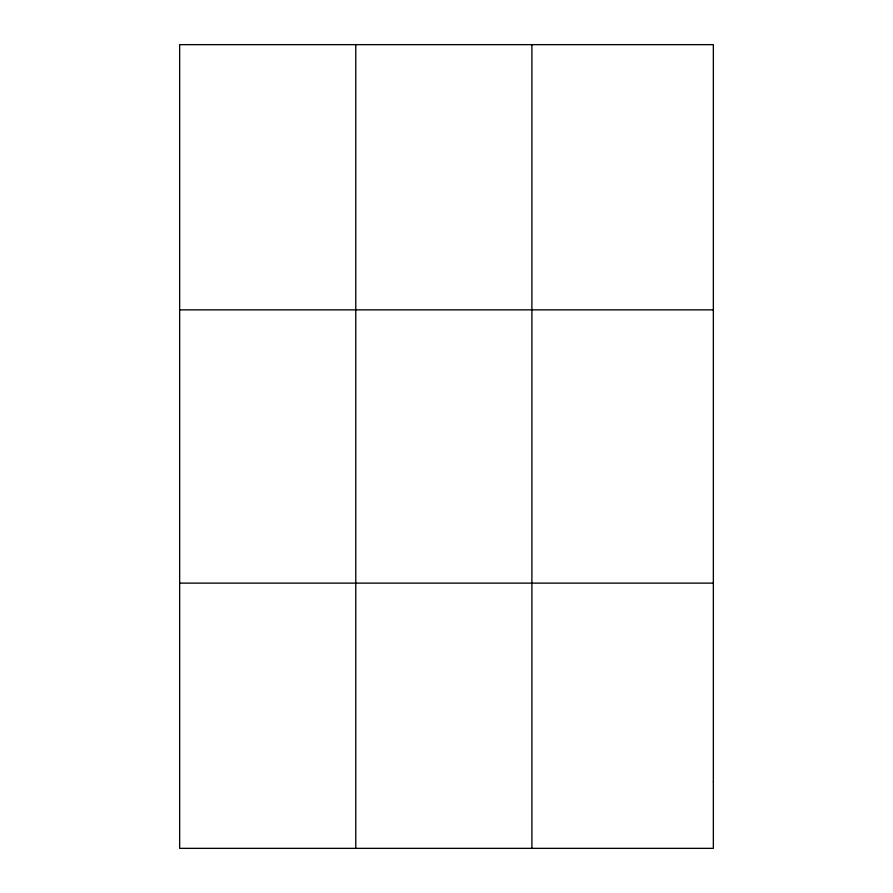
<?xml version="1.0" encoding="UTF-8"?>
<svg xmlns="http://www.w3.org/2000/svg" width="893" height="893" viewBox="0 0 893 893"><rect width="100%" height="100%" fill="white"/><g stroke="black" fill="none" stroke-linecap="round" stroke-linejoin="round"><path stroke-width="1.34" d="M355.771 44.65L355.771 848.35M531.893 44.65L531.893 848.35M179.649 309.871L713.351 309.871M179.649 583.129L713.351 583.129M713.351 782.045L713.351 848.35L179.649 848.35L179.649 44.65L713.351 44.65L713.351 782.045"/></g></svg>
